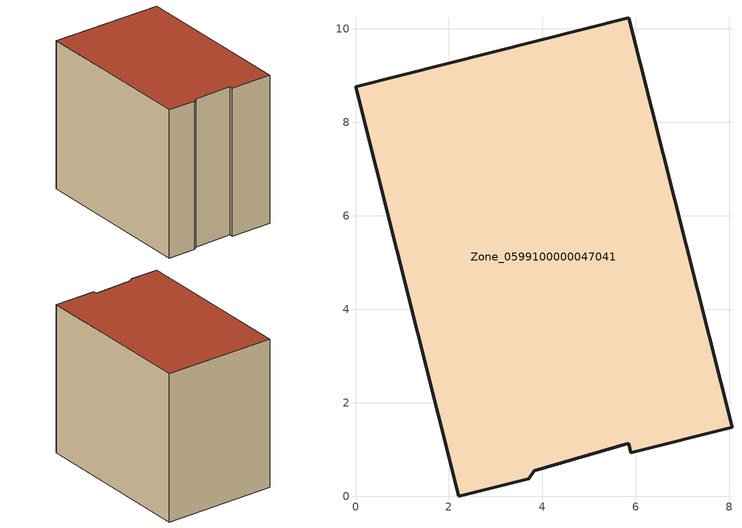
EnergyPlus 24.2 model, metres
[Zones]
Zone_0599100000047041
 floor ground (C_G): 5.85,1.13 3.83,0.54 3.71,0.38 2.21,0 0,8.76 5.85,10.24 8.06,1.47 5.89,0.93 z0
 wall outside (C_F): 5.89,0.93 8.06,1.47 5.85,10.24 0,8.76 2.21,0 3.71,0.38 3.83,0.54 5.85,1.13 5.89,0.93 z0:8
 roof outside (C_R): 3.83,0.54 5.85,1.13 5.89,0.93 8.06,1.47 5.85,10.24 0,8.76 2.21,0 3.71,0.38 z8
[BUILDING]
Pand.0599100000047041: North Axis=0; Terrain=City; Loads Convergence Tolerance Value=0.04; Temperature Convergence Tolerance Value=0.4; Solar Distribution=FullExterior; Maximum Number of Warmup Days=25; Minimum Number of Warmup Days=1
[Site:Location]
Rotterdam.The.Hague.AP_ZH_NLD Design_Conditions: Latitude=51.96; Longitude=4.45; Time Zone=1; Elevation=-4.5
[SITE:GROUNDTEMPERATURE:BUILDINGSURFACE]
18, 18, 18, 18, 18, 18, 18, 18, 18, 18, 18, 18
[MATERIAL] Thermal Absorptance=0.9; Solar Absorptance=0.7; Visible Absorptance=0.7
Name | Roughness | Thickness | Conductivity | Density | Specific Heat
G.TI.1965-1974 | MediumSmooth | 0.15 | 0.882353 | 540 | 1210
F.TI.1965-1974 | Rough | 0.3 | 0.697674 | 1920 | 840
R.TI.1965-1974 | MediumRough | 0.2 | 0.232558 | 1500 | 1000
[CONSTRUCTION]
C_G: G.TI.1965-1974
C_F: F.TI.1965-1974
C_R: R.TI.1965-1974
[ZONE]
Zone_0599100000047041: Type=1; Multiplier=1; Ceiling Height=Autocalculate; Volume=Autocalculate; Floor Area=autocalculate; Part of Total Floor Area=Yes
[ZONEINFILTRATION:DESIGNFLOWRATE]
Infil_Zone_0599100000047041: Zone or ZoneList or Space or SpaceList=Zone_0599100000047041; Schedule=AlwaysOn; Design Flow Rate Calculation Method=Flow/Area; Flow Rate per Floor Area=0.003; Constant Term Coefficient=1; Temperature Term Coefficient=0; Velocity Term Coefficient=0; Velocity Squared Term Coefficient=0
[HVACTEMPLATE:ZONE:IDEALLOADSAIRSYSTEM]
Zone_0599100000047041: Maximum Heating Supply Air Temperature=50; Minimum Cooling Supply Air Temperature=13; Maximum Heating Supply Air Humidity Ratio=0.0156; Minimum Cooling Supply Air Humidity Ratio=0.0077; Heating Limit=NoLimit; Cooling Limit=NoLimit; Dehumidification Control Type=ConstantSensibleHeatRatio; Cooling Sensible Heat Ratio=0.7; Dehumidification Setpoint=60; Humidification Control Type=None; Humidification Setpoint=30; Outdoor Air Method=None; Outdoor Air Flow Rate per Person=0.00944; Outdoor Air Flow Rate per Zone Floor Area=0; Outdoor Air Flow Rate per Zone=0; Demand Controlled Ventilation Type=None; Outdoor Air Economizer Type=NoEconomizer; Heat Recovery Type=None; Sensible Heat Recovery Effectiveness=0.7; Latent Heat Recovery Effectiveness=0.65
[ZONECONTROL:THERMOSTAT]
ThermostatControl_Zone_0599100000047041: Zone or ZoneList=Zone_0599100000047041; Control Type Schedule=DualSetpointControlType; Control 1=Thermostat_Zone_0599100000047041; Temperature Difference Between Cutout And Setpoint=0
[THERMOSTATSETPOINT:DUALSETPOINT]
Thermostat_Zone_0599100000047041: Heating Setpoint Temperature Schedule=HeatingSetpoint_Zone_0599100000047041; Cooling Setpoint Temperature Schedule=CoolingSetpoint_Zone_0599100000047041
[SCHEDULE:COMPACT]
HeatingSetpoint_Zone_0599100000047041: Through: 12/31, For: AllDays, Until: 24:00, 21
CoolingSetpoint_Zone_0599100000047041: Through: 12/31, For: AllDays, Until: 24:00, 24
DualSetpointControlType: Through: 12/31, For: AllDays, Until: 24:00, 4
AlwaysOn: Through: 12/31, For: AllDays, Until: 24:00, 1
